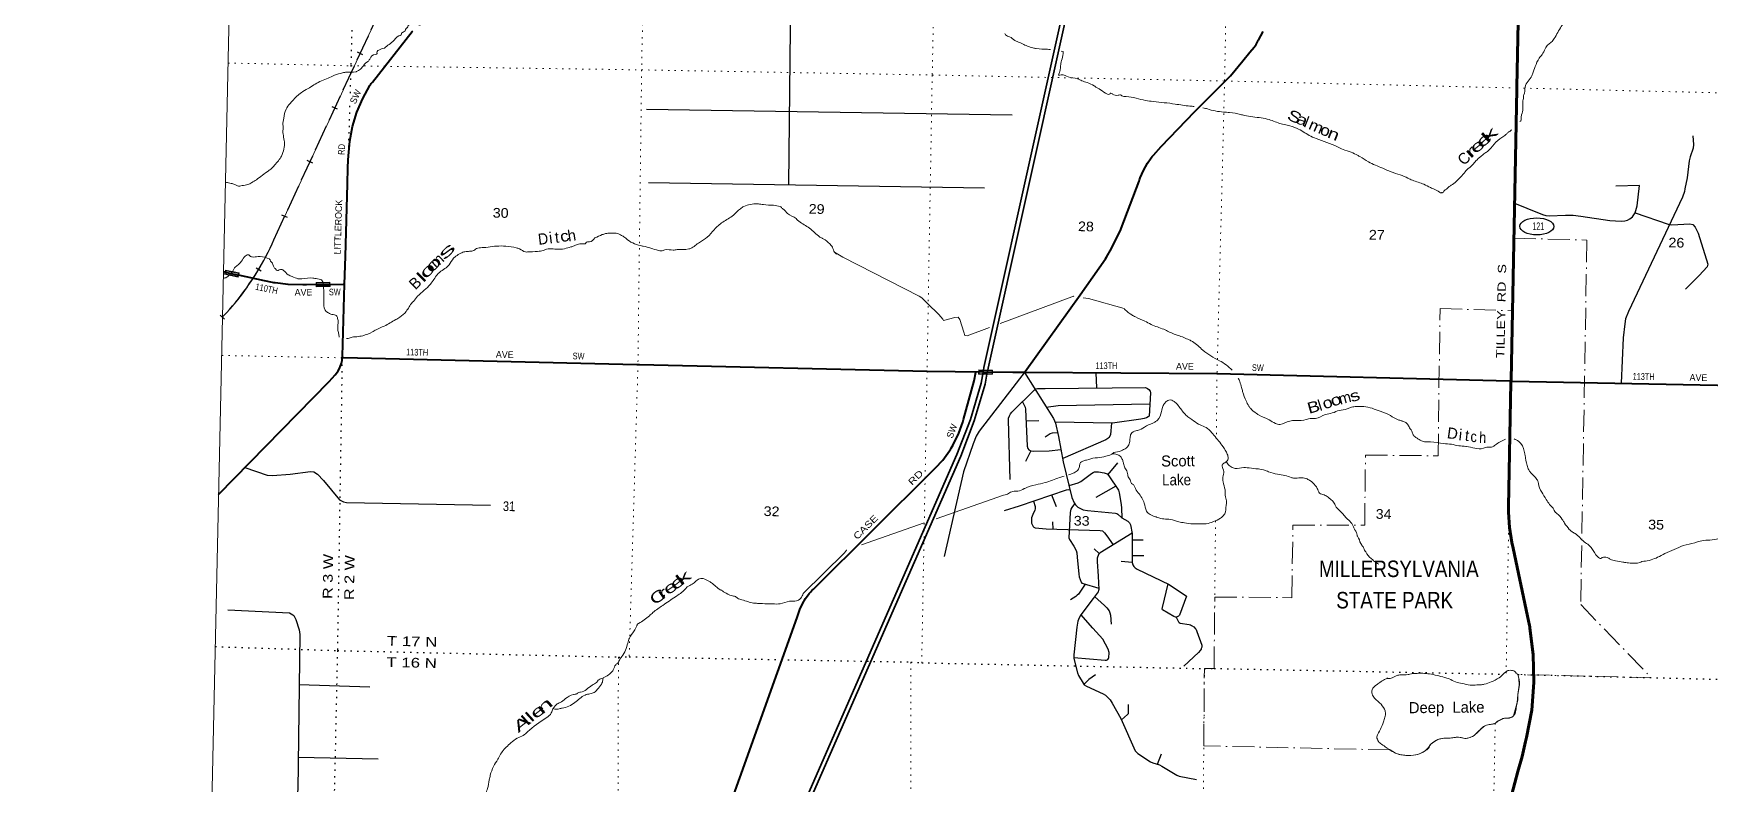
# Model space of a CAD drawing. Header units: feet. Extents: x -518066 to -250644, y -364975 to -177792.
# Drawn here: x -505285 to -474854, y -213445 to -199829 of the extents above; entities that cross this region are included whole.
import ezdxf
from ezdxf.enums import TextEntityAlignment as Align

# ---------------------------------------------------------------- set-up
doc = ezdxf.new("R2010")
doc.units = ezdxf.units.FT
doc.header["$LTSCALE"] = 80
for name, pattern in [('DOT_DASHED', [7.7, 5, -1.2, 0.3, -1.2]), ('DOTTED', [1.5, 0.3, -1.2]), ('LONG_DASHED', [7.5, 6, -1.5])]:
    doc.linetypes.add(name, pattern=pattern)
for name, color, linetype, lineweight in [('17', 7, 'Continuous', 25), ('18', 7, 'Continuous', 35), ('23', 7, 'Continuous', 70), ('26', 7, 'Continuous', 40), ('29', 7, 'Continuous', 25), ('34', 7, 'Continuous', 25), ('39', 7, 'Continuous', 13), ('4', 7, 'Continuous', 25), ('41', 7, 'Continuous', 13), ('44', 7, 'DOT_DASHED', 13), ('55', 7, 'Continuous', 13), ('6', 7, 'DOTTED', 25), ('61', 7, 'Continuous', 13), ('63', 7, 'Continuous', 25), ('7', 7, 'DOTTED', 13)]:
    doc.layers.add(name, color=color, linetype=linetype, lineweight=lineweight)
doc.layers.add('27', color=7, linetype='Continuous')

msp = doc.modelspace()

# ---------------------------------------------------------------- linework, layer by layer
at = {"layer": '17'}
msp.add_ellipse((-477988.87, -203330.73), major_axis=(-309.24, 1), ratio=0.500121, dxfattribs=at)
at = {"layer": '18'}
for points in [[(-487967.13, -205978.77), (-487960.06, -205939.1), (-487954.27, -205906.56), (-485925.1, -196763.8)], [(-488043.52, -205978), (-488036.55, -205938.88), (-488028.15, -205891.78), (-486055.95, -197005.66)], [(-491996.76, -215849.9), (-491911.64, -215506.23), (-491896.49, -215445.26), (-491806.11, -215096.71), (-491795.21, -215058.33), (-491791.37, -215046.71), (-491706.48, -214789.61), (-491397.7, -214039.41), (-488520.21, -207474.25), (-488274.58, -206834.67), (-488078.79, -206175.95), (-488043.52, -205978)], [(-491920.69, -215855.83), (-491839.42, -215527.88), (-491823.49, -215463.8), (-491734.07, -215118.95), (-491723.08, -215080.07), (-491719.41, -215068.95), (-491635.42, -214814.59), (-491339.93, -214096.69), (-491330.2, -214073.05), (-491318.65, -214046.69), (-488450.52, -207502.89), (-488203.21, -206858.94), (-488005.37, -206193.34), (-487967.13, -205978.77)]]:
    msp.add_lwpolyline(points, dxfattribs=at)
at = {"layer": '23'}
for points in [[(-478461.53, -206139.79), (-478458, -206114.79), (-478351.05, -200847.36), (-478350.54, -200822.36), (-478350.02, -200797.36), (-478242.42, -195516.4), (-478242.31, -195511.34)], [(-478851.35, -215166.77), (-478841.14, -215128.76), (-478772.21, -214872.2), (-478333.03, -213230.48), (-478256.39, -212952.9), (-478192.89, -212682.38), (-478186.98, -212657.19), (-478180.82, -212632.38), (-478175.64, -212611.5), (-478082.02, -212113.86), (-478040.93, -211609.16), (-478052.82, -211102.93), (-478114.33, -210625.72), (-478117.55, -210600.74), (-478122.63, -210575.72), (-478156.72, -210408.07), (-478421.63, -209171.56), (-478444.71, -209072.2), (-478487.9, -208798.53), (-478502.25, -208521.84), (-478501.88, -208418.18), (-478461.97, -206164.79), (-478461.53, -206139.79)]]:
    msp.add_lwpolyline(points, dxfattribs=at)
at = {"layer": '26'}
for p, q in [((-501808.41, -204162.1), (-501837.3, -204155.78)), ((-501808.41, -204162.1), (-501561.84, -204217.02)), ((-500152.83, -204389.09), (-499901.55, -204384.12)), ((-488043.52, -205978), (-487967.13, -205978.77))]:
    msp.add_line(p, q, dxfattribs=at)
for points in [[(-499638.02, -204378.9), (-499622.88, -203875.35), (-499584.1, -202559.88), (-499576.62, -202267.95), (-499574.55, -202126), (-499568.4, -202052.69), (-499544.49, -201783.38), (-499492.57, -201518.05), (-499413.19, -201259.6), (-499307.23, -201010.86), (-499175.85, -200774.56), (-499167.92, -200762.15), (-499151.94, -200737.13), (-499132.22, -200712.15), (-498408.43, -199795.4), (-498397.68, -199781.55)], [(-487292.06, -205984.01), (-487279.52, -205966.45), (-486283.23, -204570.9), (-485822.22, -203921.82), (-485801.68, -203888.09), (-485710.22, -203730.07), (-485545.52, -203386.64), (-485538.32, -203369.42), (-485209.32, -202510.64), (-485201.16, -202486.27), (-485188.63, -202450.6), (-485130.39, -202314.16), (-485058.21, -202184.55), (-484990.46, -202088.21), (-484972.9, -202063.25), (-484950.8, -202038.21), (-484813.11, -201882.27), (-484201.52, -201244.41), (-483921.76, -200965.11), (-483651.36, -200700.09), (-483549.65, -200597.08), (-483327.74, -200323.95), (-483202.03, -200168.84), (-483122.54, -200077.46), (-483088.01, -200030.83), (-483058.54, -199980.84), (-483046.81, -199956.93), (-483043.19, -199949.36), (-482956.41, -199790.83)], [(-500152.83, -204389.09), (-500331.3, -204392.62), (-500356.91, -204393.13), (-500381.3, -204394.02), (-500394.67, -204394.51), (-500659.31, -204388.26), (-500896.84, -204357.61), (-500921.98, -204354.36), (-500946.84, -204349.32), (-501092.99, -204319.66), (-501561.84, -204217.02)], [(-499901.55, -204384.12), (-499660.83, -204379.35), (-499638.02, -204378.9)], [(-499679.48, -205715.16), (-499677.45, -205690.16), (-499638.02, -204378.9)], [(-501926.31, -208199.17), (-499919.45, -206146.26), (-499808.92, -206027.9), (-499782.9, -205997.41), (-499753.61, -205955.77), (-499728.83, -205911.29), (-499708.84, -205864.47), (-499693.85, -205815.82), (-499684.03, -205765.87), (-499681.72, -205740.16), (-499679.48, -205715.16)], [(-488043.52, -205978), (-489059.39, -205968.35), (-494279.65, -205843.77), (-494293.47, -205843.44), (-494329.65, -205842.6), (-499654.48, -205719.18), (-499679.48, -205715.16)], [(-493147.68, -215262.52), (-493144.82, -215254.12), (-491419.84, -210431.81), (-491370.65, -210286.4), (-491323.91, -210184.64), (-491266.79, -210088.33), (-491199.92, -209998.51), (-491173.13, -209968.39), (-491150.98, -209943.47), (-491125.9, -209918.57), (-488955.06, -207762.93), (-488930.18, -207738.22), (-488906.81, -207713.1), (-488777.37, -207573.97), (-488652.74, -207408.17), (-488634.94, -207383.21), (-488620.67, -207358.17), (-488585.19, -207295.93), (-488483.89, -207082.62), (-488414.24, -206884.9), (-488405.43, -206859.9), (-488398.57, -206834.9), (-488206.7, -206135.93), (-488174.21, -205979.19)], [(-487292.06, -205984.01), (-487504.34, -205982.69), (-487967.13, -205978.77)], [(-478461.53, -206139.79), (-478486.53, -206138.5), (-483796.06, -206005.7), (-487292.06, -205984.01)], [(-478461.53, -206139.79), (-478436.53, -206139.05), (-473158.51, -206246.04)]]:
    msp.add_lwpolyline(points, dxfattribs=at)
at = {"layer": '29'}
for p, q in [((-491500.12, -195226), (-491576.81, -202572.15)), ((-494155.94, -201200.71), (-487516.11, -201305.64)), ((-494117.73, -202531.82), (-488017.03, -202628.66)), ((-485979.78, -206263.67), (-485988.51, -205992.1)), ((-487033.68, -206861.87), (-487262.89, -206865.62)), ((-487177.28, -207406.46), (-487272.87, -207601.76)), ((-485774.4, -207836.14), (-485597.31, -207625.34)), ((-485635.55, -208047.64), (-485996.34, -208251.46)), ((-486799.27, -208205.4), (-486717.83, -208417.58)), ((-486773.9, -208826.06), (-486776.2, -208694.74)), ((-485337.47, -209023.65), (-485138.83, -209020.22)), ((-486025.41, -209186.4), (-485934.35, -209270.61)), ((-485337.38, -209306.28), (-485127.92, -209306.71)), ((-485337.34, -209436.13), (-485535.41, -209417.77)), ((-500463.57, -211650.97), (-499181.74, -211691.89)), ((-500481, -212965.5), (-499025.39, -212999.37)), ((-484876.93, -213097.54), (-484802.03, -212910.12))]:
    msp.add_line(p, q, dxfattribs=at)
for points in [[(-475154.57, -201689.24), (-475142.67, -201844.31), (-475147.6, -201913.77), (-475206.51, -202069.99), (-475222.87, -202140.47), (-475257.96, -202452.21), (-475300.16, -202649.1), (-475308.65, -202698.05), (-475341.95, -202798.92), (-476327.03, -204878.37), (-476376.91, -205008.05), (-476392.11, -205097.29), (-476422.01, -205357.06), (-476457.5, -206179.69)], [(-478392.95, -202910.89), (-478173.32, -202997.82), (-477883.49, -203117.47), (-477825.52, -203133.85), (-477762.2, -203138.76), (-477470.56, -203129.79), (-477330.22, -203130.24), (-477192.21, -203144.05), (-476662.76, -203226.05), (-476457.77, -203236.71), (-476393.93, -203232.45), (-476343.82, -203219.19), (-476300.3, -203194.13), (-476253.48, -203160.06), (-476202.45, -203084.12), (-476167.59, -202960.7), (-476127.1, -202586.97), (-476552.51, -202603.47)], [(-476203.39, -203085.52), (-475602.33, -203292.06), (-475535.7, -203301.43), (-475210.49, -203282.68), (-475155.45, -203296.32), (-475112.89, -203343.16), (-475059.93, -203452.34), (-474882.18, -204017.28), (-474895.84, -204062.77), (-475043.17, -204222.02), (-475287.35, -204470.98)], [(-487279.52, -205966.45), (-488114.44, -207045.97), (-488168.98, -207142.47), (-488223.87, -207275.91), (-488399.77, -207786.83), (-488751.13, -209323.56)], [(-487292.06, -205984.01), (-486766.03, -206817.79), (-486730.51, -206906.15), (-486673.14, -207144.42), (-486587.27, -207605.13), (-486429.5, -208255.77), (-486392.17, -208351.72), (-486366.64, -208387.91), (-486323.07, -208426.44), (-486264.5, -208460.3), (-486224.07, -208475.2), (-486150.04, -208488.42), (-485639.86, -208535.93), (-485613.36, -208543.33), (-485596.34, -208556.1), (-485523.48, -208620.68), (-485415.46, -208683.84), (-485383.28, -208715.99), (-485364.39, -208749.84), (-485337.51, -208909.34), (-485337.34, -209436.24), (-485326.09, -209475.82), (-485304.81, -209503.49), (-485281.4, -209529.04), (-485243.81, -209556.54), (-484666.59, -209831.93), (-484350.56, -210043.37), (-484479.13, -210389.18), (-484493.11, -210408.8), (-484505.72, -210415.78), (-484532.33, -210423.24), (-484551.48, -210425.37), (-484579.42, -210412.87), (-484783.25, -210294.1), (-484794.06, -210282.73), (-484788.31, -210251.92), (-484680.96, -209822.32)], [(-487552.88, -207928.04), (-487580.78, -206851.59), (-487579.54, -206810.35), (-487564.64, -206772.03), (-487547.62, -206735.83), (-487519.33, -206704.72), (-487113.19, -206297.13), (-487085.86, -206282.36), (-487053.94, -206275.98), (-486914.13, -206271.55), (-485097.36, -206256.22), (-485055.84, -206271.72), (-485032.44, -206290.88), (-485009.03, -206324.94), (-485005.29, -206352.45), (-485030.92, -206778.6), (-485045.2, -206791.19), (-485074.99, -206808.22), (-485117.55, -206820.99), (-485178.51, -206833.38), (-485691.35, -206904.01), (-486740, -206882.54)], [(-487330.69, -206518.63), (-487279.5, -206614.48), (-487271.55, -206652.18), (-487244.47, -207319.92), (-487232.69, -207363.88), (-487211.41, -207385.16), (-487177.36, -207406.45), (-487124.22, -207410.77), (-486843.41, -207405.05), (-486629.4, -207379.12)], [(-486895.52, -206612.55), (-486680.56, -206583.31), (-485017.35, -206552.99)], [(-485713.94, -206903.55), (-485730.01, -207107.49), (-485741.03, -207142.47), (-485760.19, -207165.88), (-485777.21, -207182.92), (-485812.42, -207205.81), (-486597.95, -207547.84)], [(-486915.83, -207149), (-486824.26, -207088.94), (-486785.83, -207076.47), (-486694.09, -207070.76)], [(-501447.61, -207709.49), (-501045.93, -207845.61), (-500944.72, -207853.85), (-500626.58, -207830.98), (-500258.61, -207783.14), (-500195.73, -207785.73), (-500127.64, -207832.56), (-500019.65, -207944.77), (-499728.87, -208297.88), (-499659.51, -208330.72), (-499603.57, -208342.77), (-496988.25, -208389.44)], [(-486482.23, -208038.29), (-486315.57, -207985.54), (-486266.52, -207962.92), (-486072.99, -207815.22), (-486043.2, -207798.19), (-486020.04, -207790.15), (-485985.74, -207787.55), (-485947.44, -207789.68), (-485845.3, -207804.58), (-485792.28, -207825.31), (-485760.18, -207857.8), (-485586.45, -208122.43), (-485570.8, -208170.76), (-485534.63, -208381.53), (-485529.58, -208446.25), (-485524.8, -208619.91)], [(-487655.72, -208488.69), (-487385.17, -208404.61), (-486530.54, -208113.26), (-486496.44, -208109.02), (-486463.27, -208116.52)], [(-487128.15, -208316.99), (-487100.76, -208415.59), (-487097.69, -208459.14), (-487102.89, -208483.72), (-487138.11, -208562.41), (-487164.6, -208622.1), (-487166.73, -208656.16), (-487161.75, -208722.15), (-487136.94, -208779.64), (-487122.04, -208792.42), (-487099.39, -208801.68), (-486901.36, -208822.16), (-485915.64, -208852.29), (-485877.22, -208860.55), (-485836.79, -208896.74), (-485799.63, -208947.76), (-485681.03, -209112.38)], [(-486381.49, -208366.86), (-486430.47, -208432.62), (-486447.5, -208462.43), (-486461.68, -208527.51), (-486488.07, -208987.69), (-486477.29, -209018.09), (-486395.13, -209134.03), (-486353.87, -209218.22), (-486341.1, -209256.54), (-486333.51, -209335.75), (-486307.05, -209646.13), (-486297.45, -209693.16), (-486262.36, -209793.03), (-486249.6, -209810.06), (-486228.06, -209816.93), (-485943.43, -209898.4)], [(-485337.51, -208897.82), (-485918.82, -209260.91), (-485945.31, -209290.6), (-485970.84, -209352.34), (-485974.39, -209413.93), (-485956.38, -209682.78), (-485941.8, -209925.52), (-485945.31, -209944.19), (-485955.95, -209963.35), (-486043.64, -210085.51), (-486270.87, -210382.93), (-486300.66, -210440.23), (-486321.94, -210497.72), (-486342.13, -210609.71), (-486396.42, -211108.73), (-486394.92, -211173.49), (-486328.32, -211438.71), (-486309.73, -211485.92), (-486228.31, -211623.93), (-486207.03, -211651.61), (-486163.76, -211681.53), (-485862.15, -211820.52), (-485824.01, -211841.09), (-485772.94, -211890.05), (-485738.9, -211924.12), (-485697.43, -211984.49), (-485541.38, -212266.46), (-485279.96, -212855.32), (-485236.7, -212899.19), (-485005.7, -213051.79), (-484962.2, -213071.64), (-484843.04, -213107.83), (-484796.92, -213128.6), (-484525.98, -213295.18), (-484482.31, -213313.96), (-484168.88, -213373.09)], [(-486192.5, -209827.11), (-486312.58, -210009.36), (-486334.71, -210029.34), (-486357.61, -210050.42), (-486459.21, -210110.24)], [(-486020.72, -210053.59), (-485838.91, -210212.43), (-485794.84, -210255.37), (-485753.79, -210312.49), (-485741.02, -210344.43), (-485729.69, -210389.06), (-485715.3, -210551.66)], [(-501758.63, -210293.79), (-500639.05, -210344.96), (-500578.72, -210382.97), (-500561.7, -210395.74), (-500521.48, -210465.8), (-500459.56, -210655.47), (-500451.51, -210741.84), (-500488.91, -213561.78), (-500497.85, -213616.76), (-500521.54, -213675.24), (-500704.51, -213956.61)], [(-486395.29, -211157.54), (-485826.31, -211208.28), (-485804.86, -211206.66), (-485781.45, -211196.01), (-485768.69, -211176.85), (-485759.11, -211161.71), (-485753.79, -211068.28), (-485769.66, -211007.21), (-485869.81, -210824.66), (-486053.85, -210628.2), (-486267.27, -210376.01)], [(-484536.82, -210424.89), (-484496.14, -210510.53), (-484482.31, -210525.42), (-484467.9, -210535.58), (-484303.99, -210557.29), (-484280.15, -210562.68), (-484257.81, -210574.4), (-484219.55, -210601.04), (-484184.97, -210637.77), (-484177.49, -210650.5), (-484160.54, -210686.72), (-484071.95, -210937.13), (-484069.5, -210954.4), (-484072.68, -210970.39), (-484081.2, -210993.78), (-484085.45, -211004.45), (-484103.54, -211031.04), (-484130.99, -211066.02), (-484401.22, -211314.39)], [(-486002.68, -211472.78), (-486120.85, -211556.28), (-486214.93, -211646.15)], [(-485530, -212292.09), (-485419.71, -212194.5), (-485404.82, -212177.47), (-485400.54, -212155.43), (-485401.26, -212009.16)]]:
    msp.add_lwpolyline(points, dxfattribs=at)
at = {"layer": '34', "lineweight": 13}
msp.add_lwpolyline([(-500920.27, -203572.56), (-494395.81, -189491.49), (-491618.03, -182038.74), (-490227.46, -178037.06)], dxfattribs=at)
msp.add_arc((-505323.88, -201660), 4801.01, 316.21631, 336.52396, dxfattribs=at)
at = {"layer": '39'}
for p, q in [((-498911.5, -200094.51), (-498854.82, -200042.55)), ((-486627.29, -200150.02), (-486587.14, -200156.36)), ((-487670.18, -208211.39), (-488898.57, -208640.04)), ((-489111.22, -208714.24), (-490248.83, -209111.23)), ((-480703.64, -211538.07), (-480706.15, -211539.15))]:
    msp.add_line(p, q, dxfattribs=at)
for points in [[(-490741.92, -203801.43), (-490589.07, -203889.03), (-489201.52, -204599.41), (-489155.87, -204626.49), (-489053.67, -204731.1), (-488844.97, -204928.36), (-488772.55, -205016.27), (-488760.99, -205038.61), (-488556.68, -204984.69), (-488498.22, -204977.89), (-488462.99, -205020.82), (-488393.73, -205249.28), (-488373.07, -205313.99), (-488332.92, -205316.85), (-487925.19, -205165.8)], [(-487732.55, -205094.42), (-486481.64, -204630.98), (-486402.54, -204600.51), (-486395.58, -204601.75)], [(-486229.25, -204627.81), (-486129.97, -204640.44), (-485484.5, -204818.86)], [(-490516.45, -209206.52), (-490523.73, -209209.45), (-490558.94, -209254.91), (-491309.56, -209998.28)]]:
    msp.add_lwpolyline(points, dxfattribs=at)
for points in [[(-477839.71, -200106.05), (-477787.79, -200032.83), (-477726.44, -199987.93), (-477672.64, -199920.77), (-477545.01, -199700.51), (-477482.49, -199603.41), (-477426.65, -199445.91), (-477399.35, -199394.26), (-477384.88, -199376.49), (-477364.79, -199288.53), (-477366.01, -199177.4)], [(-498854.82, -200042.55), (-498761.57, -199975.78), (-498650.65, -199871.66), (-498611.97, -199850.38), (-498601.33, -199824.49), (-498540.04, -199781.59), (-498529.36, -199753.69), (-498508.63, -199726.01), (-498498.54, -199724.22), (-498483.61, -199686.37), (-498438.95, -199667.22), (-498430.82, -199663.38), (-498266.83, -199682.19)], [(-487650.41, -199829.35), (-487634.87, -199853.79), (-487561.28, -199889.5), (-487468.25, -199955.75), (-487422.44, -199974.81), (-487237.33, -200059.08), (-487137.46, -200089.33), (-487077.44, -200102.66), (-486876.63, -200114.94), (-486819.44, -200122.14)], [(-499433.71, -200526.69), (-499429.4, -200524.13), (-499411.04, -200512.46), (-499386.66, -200500.92), (-499316.92, -200440.13), (-499224.22, -200341.65), (-499205.87, -200329.98), (-499174.68, -200284.44), (-499078.46, -200208.13), (-499045.98, -200194.76), (-499047.86, -200188.69), (-498911.5, -200094.51)], [(-486588, -200155.95), (-486588.83, -200193.37), (-486617.86, -200321.31), (-486631.05, -200371.26), (-486639.12, -200461.48), (-486658.88, -200535.38), (-486670.05, -200585.36), (-486623.73, -200582.34), (-486497.79, -200615.14), (-486327.68, -200650.88), (-486252.07, -200686.64), (-486154.31, -200720.86), (-486026.94, -200779.8), (-485985.32, -200806.8), (-485961.48, -200819.36), (-485850.51, -200892.02), (-485738.59, -200922.52), (-485734.38, -200914.57), (-485708.3, -200917.13), (-485686.56, -200933.67), (-485592.41, -200949.72), (-485538.1, -200948.87), (-485524.25, -200959.2), (-485446.19, -200974.93), (-485093.86, -201044.68), (-484953.53, -201063.72), (-484556.43, -201110.32), (-484287.84, -201148.16), (-484210.69, -201153.6)], [(-478294.78, -201425.18), (-478279.49, -201416.46), (-478272.43, -201370.41), (-478264.9, -201304.29), (-478240.64, -201196.23), (-478244.95, -201071.16), (-478232.02, -200984.91), (-478232.02, -200963.34), (-478224.59, -200943.56), (-478201.32, -200803.44), (-478146.52, -200692.11), (-478077.97, -200595.15), (-478069.3, -200567.2), (-478017.88, -200427.68), (-477946.15, -200278.55), (-477894.36, -200211.36), (-477839.71, -200106.05)], [(-501238.42, -202484.3), (-501018.01, -202320.54), (-500966.87, -202281.45), (-500907.14, -202218.44), (-500782.82, -202054.33), (-500737.73, -201926.72), (-500730.83, -201798.31), (-500753.83, -201568.83), (-500751.41, -201550.8), (-500756.05, -201488.43), (-500743.2, -201364.16), (-500699.41, -201204.38), (-500686.76, -201178.54), (-500601.93, -201071.85), (-500474.35, -200941.97), (-500427.26, -200904.79), (-500300.9, -200829.12), (-500086.93, -200703.08), (-499963.11, -200651.46), (-499855.42, -200601.5), (-499707.53, -200552.4), (-499640.38, -200535.77), (-499619.1, -200533.1), (-499594.48, -200532.68), (-499433.71, -200526.69)], [(-484052.3, -201179.44), (-484005.21, -201188.31), (-483971.27, -201199.08), (-483678.96, -201255.5), (-483568.55, -201263.88), (-483368.24, -201298.26), (-483296.3, -201317.87), (-482993.62, -201360.46), (-482849.54, -201391.64), (-482634.11, -201468.53), (-482520.09, -201495.06), (-482342.39, -201551.06), (-482122.06, -201678.28), (-481996.66, -201735.18), (-481607.95, -201886.06), (-481508.5, -201934.38), (-481362.82, -201983.67), (-481235.5, -202044.64), (-481201.75, -202063.43), (-481047.06, -202159.12), (-480788.27, -202275.1), (-480636.92, -202340.58), (-480471.29, -202396.34), (-480329.85, -202455.59), (-480248.26, -202493.48), (-480038.77, -202566.23), (-479919.49, -202627.03), (-479851.74, -202654.57), (-479756.49, -202710.83), (-479724.61, -202723.57), (-479712.41, -202717.81), (-479702.41, -202720.02), (-479667.3, -202678.59), (-479640.8, -202663.08), (-479595.55, -202617.84), (-479542.52, -202584.82), (-479450.4, -202512.46), (-479324.81, -202382.54), (-479258.73, -202305.61), (-479156.06, -202211.37), (-479096.14, -202140.33), (-479005.9, -202061.9), (-478948.44, -202010.89), (-478887.24, -201972.02), (-478765.62, -201840.02), (-478624.04, -201714.47), (-478550.51, -201663.81), (-478513.51, -201628.43), (-478495.15, -201616.78), (-478445.6, -201575.91)], [(-501238.42, -202484.3), (-501280.82, -202508.77), (-501321.75, -202536.64), (-501396.95, -202571.71), (-501495.2, -202590.97), (-501584.43, -202596.41), (-501632.76, -202569.41), (-501697.04, -202549.43), (-501742.89, -202543.01), (-501781.89, -202534.23), (-501802.14, -202549.74)], [(-495091.43, -203540.6), (-494959.39, -203481.12), (-494898.65, -203462.32), (-494811.99, -203454.11), (-494675.46, -203463.03), (-494625.71, -203486.17), (-494566.14, -203519.58), (-494500.99, -203573.18), (-494228.08, -203687.43), (-494216.06, -203689.69), (-493936.31, -203767.93), (-493853.95, -203771.68), (-493821.48, -203758.31), (-493668.73, -203761.54), (-493598.12, -203750.98), (-493388.78, -203741.36), (-493354.34, -203730.03), (-493193.03, -203620.95), (-493052.15, -203525.51), (-492928.48, -203391.53), (-492770.57, -203254.27), (-492574.65, -203125.84), (-492451.4, -203009.94), (-492386.09, -202967.12), (-492270.71, -202933.41), (-492141.72, -202920.08), (-492123.68, -202922.46), (-492033.51, -202936.42), (-491846.77, -202948.41), (-491728.65, -202971), (-491710.74, -202979.42), (-491697.16, -203001.81), (-491677.34, -203014.28), (-491592.77, -203098.43), (-491439.99, -203190.05), (-491412.45, -203216.74), (-491218.33, -203347.4), (-491032.83, -203504), (-490977.36, -203541.34), (-490959.46, -203549.75), (-490913.77, -203574.83), (-490803.48, -203677.59), (-490780.04, -203708.22), (-490741.92, -203801.43), (-490706.42, -203832.32)], [(-499603.88, -205365.69), (-499570.14, -205364.23), (-499497.24, -205341.67), (-499416.63, -205333.32), (-499307.64, -205315.54), (-499133.18, -205246.91), (-499065.95, -205208.16), (-498917.66, -205140.99), (-498707.9, -205022.89), (-498634.56, -204980.24), (-498519.58, -204874.2), (-498409.41, -204713.83), (-498388.82, -204692.17), (-498310.33, -204599.42), (-498080.23, -204381.31), (-497951.56, -204203.25), (-497910.42, -204161.94), (-497814.47, -204097.68), (-497738.48, -204026.96), (-497657.4, -203908.16), (-497616.39, -203872.87), (-497526.69, -203818.53), (-497451.66, -203789.98), (-497367.07, -203783.73), (-497288.27, -203767.32), (-497261.65, -203745.79), (-497166.51, -203717.67), (-497069.91, -203713.69), (-496912.55, -203690.89), (-496882.36, -203689.53), (-496707.42, -203689.21), (-496519.12, -203721.32), (-496461.19, -203738.6), (-496351.87, -203795.16), (-496315.7, -203795.93), (-496132.48, -203785.73), (-496031.5, -203765.77), (-495968.66, -203743), (-495918.23, -203736.04), (-495785.72, -203744.86), (-495644.76, -203735.79), (-495527.42, -203704.12), (-495499.11, -203696.69), (-495314.99, -203646.35), (-495262.55, -203639.43), (-495256.26, -203627.5), (-495191.57, -203612.8), (-495091.43, -203540.6)], [(-501623.22, -204070.35), (-501507.27, -203963.41), (-501442.89, -203872.36), (-501404.17, -203849.07), (-501381.97, -203845.53), (-501370.14, -203855.83), (-501314.49, -203885.12), (-501207.75, -203877.33), (-501167.5, -203876.17), (-501002.9, -203922.76)], [(-501673.74, -204150.6), (-501750.03, -204232.46), (-501781.08, -204255.01), (-501839.96, -204277.82)], [(-501621.6, -204068.53), (-501649.06, -204104.95), (-501663.39, -204132.2), (-501673.74, -204150.6)], [(-501002.9, -203922.76), (-500999.67, -203923.91), (-500982.44, -203962.44), (-500964.7, -203978.89), (-500918.63, -204076.28), (-500877.33, -204117.32), (-500865.5, -204127.61), (-500843.43, -204130.09), (-500802.82, -204112.87), (-500772.73, -204115.51), (-500744.9, -204130.16), (-500662.2, -204208.24), (-500588.55, -204241.93), (-500484.86, -204280.28), (-500412.55, -204283.82), (-500211.16, -204270), (-500177.13, -204276.74), (-500155.07, -204279.22), (-500100.93, -204286.39), (-500033.68, -204336.02), (-500031.69, -204348.52)], [(-500031.69, -204348.52), (-500018.87, -204441.27), (-500015.43, -204687.93), (-499992.91, -204849.1), (-499961.52, -204883.91), (-499929.72, -204900.66), (-499888.01, -204923.63), (-499799.99, -204943.56), (-499778.23, -204960.1), (-499768.73, -204984.4), (-499754.32, -205059.03), (-499761.09, -205181.42), (-499748.72, -205258.01), (-499745.02, -205272.15), (-499735.03, -205339.37)], [(-485484.55, -204820.87), (-485462.98, -204845.43), (-485344.39, -204936.34), (-485278.88, -204973.88), (-485105.69, -205051.87), (-484994.41, -205110.48), (-484763.18, -205199.76), (-484574.1, -205286.13), (-484502.24, -205309.75), (-484299, -205392.4), (-484241.35, -205421.75), (-484051.85, -205578.44), (-483752.54, -205769.6), (-483627.55, -205844.56), (-483522.68, -205942.41)], [(-483410.41, -206085.77), (-483383.06, -206149.05), (-483349.28, -206256.23), (-483330.86, -206330.95), (-483268.34, -206501.01), (-483220.13, -206592.43), (-483190.89, -206633.22), (-483078.41, -206728.01), (-483032.86, -206759.1), (-482849.77, -206843.34), (-482734.61, -206908.06), (-482698.71, -206920.87), (-482650.56, -206925.91), (-482476.27, -206865.34), (-482373.54, -206857.47), (-482357.47, -206857.82), (-482176, -206835.56), (-482135.53, -206824.37), (-482008.69, -206817.02), (-481826.17, -206748.58), (-481702.86, -206719.06), (-481575.1, -206671.56), (-481431.73, -206644.48), (-481370.8, -206617.65), (-481290.05, -206603.3), (-481131.14, -206600.65), (-480833.49, -206687.33), (-480648.26, -206765.59), (-480509.25, -206842.86), (-480447.31, -206860.25), (-480431.36, -206866.61), (-480365.63, -206894.12), (-480336.12, -206922.87), (-480299.33, -206985.92), (-480250.9, -207067.3), (-480224.17, -207130.14), (-480200.6, -207154.74), (-480147.01, -207186.02), (-480063.6, -207231.97), (-480031.63, -207240.69), (-479917.06, -207243.13), (-479680.5, -207274.27), (-479540.04, -207287.3), (-479405.93, -207314.26), (-479279.49, -207324.98), (-479263.46, -207327.33), (-479117.33, -207356.55), (-478958.56, -207359.93), (-478875.62, -207337.58), (-478825.42, -207340.66), (-478768.64, -207319.78), (-478742.02, -207298.24), (-478558.9, -207196.61)], [(-485716.89, -207474.86), (-485668.17, -207438.34), (-485538.78, -207406.93), (-485510.28, -207391.47), (-485447.21, -207358.65), (-485399.63, -207299.41), (-485379.55, -207211.45), (-485369.7, -207131.32), (-485356.87, -207097.44), (-485269.18, -207043.05), (-485206.47, -207026.31), (-485078.18, -206954.71), (-484925.78, -206883.62), (-484878.78, -206850.47), (-484804.82, -206691.34), (-484793.6, -206639.36), (-484763.78, -206565.67), (-484749.27, -206545.89), (-484706.06, -206502.62), (-484671.49, -206485.27), (-484617.23, -206486.42), (-484575.48, -206507.4), (-484516.44, -206564.89), (-484393.32, -206722.18), (-484324.37, -206785.92), (-484253.16, -206837.64), (-484132.41, -206922.56), (-484076.68, -206947.85), (-483969.28, -207000.35), (-483867.08, -207104.96), (-483851.4, -207123.37), (-483687.2, -207331.75), (-483634.75, -207413.21), (-483602.16, -207484.21), (-483593.7, -207554.69), (-483639.28, -207613.98), (-483696.4, -207650.93), (-483701.19, -207684.98), (-483688.12, -207729.45), (-483673.17, -207779.98), (-483689.59, -207884.08), (-483687.43, -207966.49), (-483650.49, -208111.9), (-483643.39, -208242.61), (-483623.49, -208341.46), (-483625.82, -208355.48), (-483643.51, -208515.79), (-483654.28, -208547.7), (-483679.13, -208579.31), (-483730.5, -208628.44), (-483862.62, -208691.91), (-483992.2, -208731.35), (-484110.82, -208730.84), (-484231.5, -208732.29), (-484387.85, -208710.9), (-484490.08, -208696.67), (-484567.88, -208668.91), (-484706.1, -208645.89), (-484814.44, -208635.55), (-484896.26, -208607.71), (-484910.23, -208603.39), (-485009.86, -208563.11), (-485074.78, -208499.46), (-485117.79, -208355.93), (-485161.89, -208260.59), (-485288.18, -208065.07), (-485315.28, -208018.3), (-485348.99, -207997.5), (-485364.08, -207952.99), (-485410.59, -207875.67), (-485417.87, -207841.37), (-485445.93, -207748.37), (-485467.27, -207713.77), (-485493.69, -207636.88), (-485508.55, -207582.33), (-485539.35, -207521.41), (-485570.82, -207490.62), (-485576.77, -207486.48), (-485654.65, -207462.73), (-485697.17, -207458.41)], [(-478400.12, -207189.25), (-478363.92, -207205.85), (-478278.96, -207271.94), (-478206.85, -207462.29), (-478203.28, -207482.45), (-478167.38, -207674.05), (-478136.91, -207749.02), (-478103.83, -207797.92), (-477988.06, -207924.93), (-477972.52, -207949.36), (-477961.65, -208001.82), (-477900.73, -208153.77), (-477817.31, -208288.12), (-477757.04, -208379.79), (-477694.27, -208449.41), (-477647.71, -208524.73), (-477626.01, -208543.27), (-477527.88, -208649.81), (-477494.85, -208700.73), (-477485.16, -208717), (-477399.27, -208831.32), (-477355.92, -208870.41), (-477292.43, -208907.92), (-477126.96, -209060.08), (-477045.82, -209118.04), (-476988.9, -209179.52)], [(-485716.89, -207474.86), (-485812.45, -207505.58), (-485967.88, -207532.41), (-486010.13, -207533.52), (-486163.82, -207572.44), (-486234.66, -207593.04), (-486273.44, -207618.33), (-486290.69, -207670.19), (-486297.58, -207708.21), (-486337.17, -207769.63), (-486408.51, -207812.31), (-486492.39, -207838.98)], [(-483627.71, -207600.31), (-483576.22, -207671.57), (-483540.63, -207698.44), (-483468.83, -207724.06), (-483311.66, -207709.32), (-483249.4, -207712.65), (-483092.95, -207730.04), (-482904.76, -207766.18), (-482858.94, -207785.22), (-482697.06, -207828.83), (-482562.9, -207853.78), (-482451.12, -207890.3), (-482395.11, -207903.54), (-482280.29, -207893.93), (-482186.1, -207907.99), (-482180.12, -207910.13), (-482110.45, -207941.73), (-482012.1, -208038.23), (-481975, -208087.23), (-481932.73, -208174.5), (-481892.94, -208193.42), (-481815.19, -208223.2), (-481738.07, -208281.08), (-481679.05, -208338.58), (-481640.53, -208413.72), (-481593.48, -208466.94), (-481522.62, -208534.73), (-481461.94, -208608.33), (-481385.24, -208684.28), (-481322.92, -208773.99), (-481301.99, -208826.66), (-481294.18, -208836.87), (-481263.24, -208891.77), (-481248.39, -208946.31), (-481225.27, -208991), (-481167.87, -209120.77), (-481134.61, -209161.66), (-481127.25, -209191.94), (-481103.99, -209230.59), (-481074.85, -209275.4), (-480968.77, -209386.13), (-480901.6, -209439.78), (-480857.6, -209464.7)], [(-486574.44, -207864.06), (-486653.54, -207889.46), (-486919.04, -207982.26), (-487088.85, -208022.85), (-487283.32, -208087.01), (-487295.52, -208092.79), (-487413.13, -208136.49), (-487459.4, -208137.51), (-487544.3, -208157.81), (-487617.65, -208200.45), (-487670.13, -208209.38)], [(-476988.9, -209179.52), (-476879.71, -209330.48), (-476826.09, -209359.75), (-476801.56, -209342.19), (-476755.15, -209335.14), (-476713.08, -209342.06), (-476655.48, -209373.42), (-476559.7, -209405.58), (-476425.45, -209426.52), (-476397.4, -209431.14), (-476297.14, -209443.32), (-476119.97, -209433.03), (-476081.41, -209417.77), (-475950.29, -209398.47), (-475913.8, -209385.18), (-475796.14, -209339.48), (-475663.82, -209267.98), (-475493.37, -209199.3), (-475332.83, -209124.38), (-475118.57, -209074.71), (-475059.79, -209053.86), (-474922.54, -209030.67), (-474769.43, -209017.86), (-474593.41, -208969.39), (-474504.11, -208933.13), (-474491.87, -208925.35), (-474451.4, -208914.16), (-474388.2, -208875.34), (-474329.5, -208858.51), (-474228.57, -208823.97)], [(-491309.52, -209996.27), (-491328.6, -210040.05), (-491392.61, -210115.03), (-491429.15, -210130.33), (-491560.01, -210137.59), (-491729.96, -210184.21), (-491790.34, -210186.95), (-492137.93, -210175.57), (-492210.2, -210170.02), (-492422.01, -210111.3), (-492501.77, -210081.49), (-492557.23, -210044.16), (-492573.26, -210041.81), (-492710.9, -209992.7), (-492800.11, -209936.58), (-492816.01, -209928.21), (-492976.05, -209802.29), (-493023.65, -209773.16), (-493125.15, -209726.82), (-493171.33, -209723.83), (-493213.86, -209736.99), (-493289.75, -209803.68), (-493369.17, -209848.2), (-493414.01, -209875.37), (-493459.36, -209924.63), (-493629.19, -210055.61), (-493859.9, -210211.42), (-494037.77, -210342.24), (-494103.44, -210401.1), (-494197.59, -210475.44), (-494299.57, -210539.56), (-494324.14, -210559.13), (-494326.37, -210569.13), (-494332.72, -210583.05), (-494381.06, -210676.44), (-494466.4, -210805.19), (-494496.57, -210894.94), (-494602.64, -211141.77), (-494648.3, -211205.08), (-494663.27, -211244.94), (-494694.05, -211272.4), (-494714.6, -211292.05), (-494758.78, -211379.5), (-494808.5, -211444.73), (-494843.35, -211474.13), (-494941.12, -211530.31), (-494945.23, -211534.23)], [(-480706.15, -211539.15), (-480772.66, -211567.68), (-480858.43, -211626.11), (-480889.02, -211645.55), (-480979.81, -211748.07), (-480984.6, -211782.11), (-480979.43, -211820.38), (-480960.29, -211862.98), (-480844.33, -211981.94), (-480756.39, -212094.28), (-480737.74, -212158.95), (-480747.68, -212243.11), (-480773.75, -212328.93), (-480828.99, -212460.32), (-480892.41, -212597.57), (-480892.95, -212621.66), (-480875.72, -212660.19), (-480873.85, -212666.26), (-480828.76, -212717.43), (-480741.69, -212779.54), (-480585.09, -212879.28), (-480521.42, -212908.76), (-480459.44, -212924.13), (-480365.2, -212936.18), (-480186.02, -212925.92), (-480096.91, -212897.69), (-480011.37, -212849.29), (-479935.07, -212764.55), (-479932.74, -212750.54), (-479910.05, -212724.9), (-479887.62, -212711.32), (-479820.21, -212664.55), (-479678.58, -212625.39), (-479584.04, -212623.38), (-479412.76, -212606.93), (-479286.56, -212627.69), (-479226, -212616.93), (-479099.84, -212551.32), (-479031.94, -212482.46), (-478958.01, -212413.73), (-478901.15, -212388.83), (-478806.19, -212368.75), (-478751.61, -212355.85), (-478714.71, -212324.5), (-478617.02, -212272.34), (-478604.83, -212266.58), (-478546.41, -212261.8), (-478429.16, -212234.16), (-478408.66, -212216.51), (-478353.75, -212010.79), (-478340.47, -211956.84), (-478331.63, -211832.5), (-478310.37, -211692.34), (-478320.45, -211515.37), (-478336.75, -211466.56)], [(-478336.75, -211466.56), (-478343.3, -211458.65), (-478362.98, -211440.15), (-478390.54, -211413.45), (-478430.37, -211396.53), (-478514.82, -211396.74), (-478563.78, -211427.84), (-478586.38, -211449.45), (-478674.57, -211525.92), (-478821.04, -211601.14), (-478942.62, -211642.74), (-479011.27, -211655.35), (-479079.64, -211655.9), (-479202.42, -211661.33), (-479340.45, -211630.26), (-479466.48, -211601.47), (-479581.87, -211546.79), (-479663.67, -211518.94), (-479937.74, -211456.87), (-480060.1, -211444.23), (-480162.69, -211446.06), (-480297.75, -211461.27), (-480326.02, -211466.69), (-480479.04, -211475.5), (-480541.74, -211492.24), (-480692.19, -211539.11), (-480712.86, -211532.45)], [(-494941.21, -211534.32), (-494989.72, -211545.35), (-495018.21, -211560.81), (-495065.61, -211612.04), (-495141.1, -211660.65), (-495353.03, -211786.73), (-495367.15, -211788.43), (-495420.04, -211815.44), (-495482.74, -211832.19), (-495627.15, -211905.47), (-495723.23, -211975.74), (-495761.82, -211993), (-495811, -212034.14), (-495823.5, -212053.96), (-495844.14, -212077.63), (-495758.04, -212093.52), (-495697.39, -212078.73), (-495685.28, -212076.98), (-495455.8, -211975.37), (-495271.81, -211840.67), (-495225.23, -211825.58), (-495142.37, -211807.26), (-495073.15, -211768.55), (-495048.39, -211740.95), (-494971.78, -211642.14), (-494956.86, -211604.29), (-494944.51, -211537.34)], [(-495841.17, -212075.88), (-495854.5, -212091.47), (-495884.32, -212165.16), (-495976.73, -212251.58), (-496314.24, -212507.57), (-496394.11, -212572.16), (-496501.79, -212622.11), (-496618.37, -212710.03), (-496702.49, -212784.58), (-496833.15, -212962.6), (-496856.25, -213006.3), (-496931.53, -213135.26), (-496991.4, -213294.68), (-497009.43, -213380.68), (-497043.13, -213538.64), (-497073.38, -213632.41), (-497088.32, -213760.64), (-497088.69, -213776.7), (-497089.72, -213822.88), (-497098.35, -213848.81), (-497099.08, -213971.32), (-497107.62, -213993.23), (-497116.09, -214101.51), (-497116.72, -214398.78), (-497125.48, -214430.73), (-497115.85, -214449.01), (-497117.73, -214533.33), (-497107.66, -214621.92), (-497118.99, -214768.3), (-497107.83, -214808.72), (-497109.29, -214873.81)]]:
    msp.add_spline(points, degree=3, dxfattribs=at)
at = {"layer": '4', "lineweight": 13}
msp.add_lwpolyline([(-501256.99, -177792.42), (-469933.03, -178460.37), (-438608.17, -179085.23), (-407282.48, -179667), (-375956.02, -180205.68), (-344628.85, -180701.28), (-313301.03, -181153.78), (-281972.61, -181563.19), (-250643.67, -181929.5), (-252658.03, -364975.08), (-284238.76, -364605.82), (-315818.95, -364193.12), (-347398.54, -363736.98), (-378977.49, -363237.41), (-410555.71, -362694.39), (-442133.14, -362107.95), (-473709.75, -361478.07), (-505285.47, -360804.75)], close=True, dxfattribs=at)
msp.add_lwpolyline([(-501256.99, -177792.42), (-469933.03, -178460.37), (-438608.17, -179085.23), (-407282.48, -179667), (-375956.02, -180205.68), (-344628.85, -180701.28), (-313301.03, -181153.78), (-281972.61, -181563.19), (-250643.67, -181929.5), (-252658.03, -364975.08), (-284238.76, -364605.82), (-315818.95, -364193.12), (-347398.54, -363736.98), (-378977.49, -363237.41), (-410555.71, -362694.39), (-442133.14, -362107.95), (-473709.75, -361478.07), (-505285.47, -360804.75)], close=True, dxfattribs=at)
at = {"layer": '44'}
for points in [[(-480654.52, -212836.43), (-484036.54, -212762.5), (-484025.19, -211359.5), (-483850.21, -211357.2), (-483836.36, -210060.59), (-482438.64, -210072.16), (-482417.29, -208758.15), (-481114.77, -208758.15), (-481100.53, -207483.32), (-479782.34, -207496.04), (-479746.88, -204823.59), (-478437.71, -204863.11), (-478406.47, -203545.79)], [(-478406.47, -203545.79), (-477079.89, -203579.82), (-477192.79, -210195.4), (-475911.83, -211525.3), (-478336.6, -211466.84)], [(-480654.52, -212836.43), (-480554.27, -212895.56), (-480476.57, -212920.78), (-480354.24, -212936.85), (-480226.06, -212932), (-480156.22, -212919.05), (-480104.93, -212901.03), (-480010.63, -212848.76), (-479955.19, -212794.26), (-479915.42, -212728.97), (-479858.22, -212690.46), (-479789.25, -212649.32), (-479732.79, -212632.48), (-479672.62, -212625.02), (-479565.02, -212622.04), (-479416.42, -212607.12), (-479362.41, -212613.26), (-479298.55, -212627.09), (-479271.54, -212627.02), (-479201.31, -212608.16), (-479126.04, -212571.82), (-479046.68, -212497.26), (-478959.25, -212414.74), (-478900.83, -212388.76), (-478781.24, -212363.3), (-478742.45, -212351.1), (-478704.8, -212318.98), (-478592.24, -212263.57), (-478523.3, -212258.16), (-478443.55, -212239.27), (-478409.96, -212219.63), (-478344.72, -211975.37), (-478331.66, -211832.82), (-478308.16, -211658.56), (-478308.16, -211658.56), (-478317.78, -211531.27), (-478336.6, -211466.84)]]:
    msp.add_lwpolyline(points, dxfattribs=at)
at = {"layer": '55'}
for p, q in [((-488123.92, -205937.87), (-487872.84, -205939.84)), ((-487872.84, -205939.84), (-487873.43, -206015.17))]:
    msp.add_line(p, q, dxfattribs=at)
msp.add_lwpolyline([(-487873.43, -206015.17), (-488124.51, -206013.2), (-488123.92, -205937.87)], dxfattribs=at)
msp.add_lwpolyline([(-488115.98, -205945.92), (-487880.89, -205947.77), (-487881.36, -206007.11), (-488116.45, -206005.26)], close=True, dxfattribs=at)
at = {"layer": '6'}
for p, q in [((-499523.19, -200406.17), (-499539.78, -200959.28)), ((-499545.31, -201143.48), (-499682.52, -205716.92)), ((-483850.21, -211357.2), (-478598.83, -211460.85)), ((-478336.57, -211466.84), (-473435.9, -211582.73))]:
    msp.add_line(p, q, dxfattribs=at)
for points in [[(-499220.04, -189759.65), (-499377.78, -195088.9), (-499523.19, -200406.17)], [(-499682.52, -205716.92), (-499767.55, -211032.07), (-499883.79, -216304.2), (-499991.17, -221629.54), (-499999.17, -223618.21)], [(-501987.09, -210960.44), (-499767.55, -211032.07), (-494665.06, -211150.01), (-494469.94, -211146.11), (-489352.84, -211240.44), (-489158.13, -211254.61), (-484025.19, -211359.5), (-483850.21, -211357.2)]]:
    msp.add_lwpolyline(points, dxfattribs=at)
at = {"layer": '61'}
for p, q in [((-501815.15, -204200.23), (-501799.92, -204126.46)), ((-501569.25, -204251.02), (-501815.15, -204200.23)), ((-500154.04, -204350.79), (-499902.99, -204346.68)), ((-499902.99, -204346.68), (-499901.76, -204421.99))]:
    msp.add_line(p, q, dxfattribs=at)
for points in [[(-501805.69, -204194.01), (-501793.7, -204135.91), (-501563.46, -204183.46), (-501575.46, -204241.56)], [(-500145.91, -204358.65), (-499910.85, -204354.8), (-499909.88, -204414.12), (-500144.93, -204417.98)]]:
    msp.add_lwpolyline(points, close=True, dxfattribs=at)
for points in [[(-501799.92, -204126.46), (-501554.01, -204177.25), (-501569.25, -204251.02)], [(-499901.76, -204421.99), (-500152.8, -204426.11), (-500154.04, -204350.79)]]:
    msp.add_lwpolyline(points, dxfattribs=at)
at = {"layer": '63'}
for p, q in [((-499303.25, -200216.61), (-499404.04, -200169.9)), ((-499764.09, -201204.99), (-499864.89, -201158.29)), ((-500214.43, -202183.2), (-500315.22, -202136.49)), ((-500675.26, -203171.57), (-500776.06, -203124.87)), ((-501149.77, -204144.29), (-501244.94, -204087)), ((-501818.1, -205018.28), (-501898.52, -204941.63))]:
    msp.add_line(p, q, dxfattribs=at)
at = {"layer": '63', "linetype": 'LONG_DASHED'}
msp.add_lwpolyline([(-501855.44, -204979.72), (-501840.69, -204962.49), (-501783.79, -204901.38), (-501727.4, -204839.01), (-501672.77, -204775.87), (-501618.63, -204711.46), (-501566.26, -204646.29), (-501514.57, -204580.31), (-501464.2, -204513.74), (-501414.78, -204445.73), (-501367.12, -204376.95), (-501320.34, -204307.78), (-501274.49, -204237.16), (-501230.16, -204166.41), (-501186.95, -204094.65), (-501145.31, -204021.67), (-501104.75, -203948.75), (-501065.32, -203874.83), (-501027.46, -203799.71), (-500990.66, -203724.62), (-500955.18, -203648.98), (-500921.28, -203572.11), (-494396.84, -189491.07)], dxfattribs=at)
at = {"layer": '7'}
for p, q in [((-488844.53, -195272.24), (-488968.04, -200582.94)), ((-483562.4, -195384.32), (-483657.87, -200691.6)), ((-478244.41, -195511.41), (-478352.13, -200818.42)), ((-494244.36, -200489.26), (-494310.26, -205839.15)), ((-483657.69, -200682.56), (-483795.54, -205996.78)), ((-478352.13, -200818.42), (-478458.19, -206141.36)), ((-499682.52, -205716.92), (-501870.73, -205674.25)), ((-499690.48, -205709.19), (-499682.32, -205707.89)), ((-494310.08, -205830.11), (-494469.94, -211146.11)), ((-488125.3, -205975.05), (-489061.07, -205968.42)), ((-483795.72, -206005.82), (-487874.29, -205976.83)), ((-483795.54, -205996.78), (-483807.56, -207177.22)), ((-478458.19, -206141.36), (-483795.72, -206005.82)), ((-478458.19, -206141.36), (-478546.06, -211443.25)), ((-483822.81, -208676.18), (-483850.02, -211348.16)), ((-494665.06, -211150.01), (-494679.98, -216479.1)), ((-489352.84, -211240.44), (-489355.18, -216057.57)), ((-484025.19, -211359.5), (-484054.76, -215027.1)), ((-478745.25, -212352.99), (-478830.19, -217010.22))]:
    msp.add_line(p, q, dxfattribs=at)
for points in [[(-494139.18, -195180.18), (-494161.23, -196293.47), (-494244.36, -200489.26)], [(-501753.85, -200364.72), (-499523.38, -200415.2), (-494244.36, -200489.26), (-488968.04, -200582.94), (-483657.87, -200691.6), (-478352.13, -200818.42), (-473038.35, -200945.61), (-470398.26, -201005.19)], [(-488968.04, -200582.94), (-489060.88, -205959.38), (-489158.13, -211254.61)], [(-489061.07, -205968.42), (-494310.26, -205839.15), (-499682.52, -205716.92)], [(-470507.39, -206293.7), (-473135.93, -206240.6), (-478458.7, -206143)]]:
    msp.add_lwpolyline(points, dxfattribs=at)

# ---------------------------------------------------------------- texts
at = {"layer": '17', "width": 0.55}
msp.add_text('121', height=140, dxfattribs=at).set_placement((-477962.82, -203399.04), align=Align.CENTER)
at = {"layer": '17', "width": 1.3}
msp.add_text('TILLEY  RD  S', height=150, rotation=88.859, dxfattribs=at).set_placement((-478578.84, -205725.17))
at = {"layer": '27'}
for s, rotation, p in [('SW', 65.14, (-499439.18, -201119.49)), ('LITTLEROCK', 88.282, (-499709.62, -203841.31)), ('AVE', 0.634, (-500543.24, -204588.88)), ('AVE', 358.697, (-496891.43, -205713.98)), ('AVE', 359.644, (-484540.84, -205930.93)), ('AVE', 358.949, (-475216.71, -206132.93)), ('SW', 68.991, (-488601.53, -207189.49))]:
    msp.add_text(s, height=120.5, rotation=rotation, dxfattribs=at).set_placement(p)
for s, rotation, width, p in [('RD', 87.282, 0.85, (-499637.28, -202035.18)), ('110TH', 348.151, 0.85, (-501266.96, -204478.7)), ('SW', 1.132, 0.8, (-499920.7, -204583.75)), ('113TH', 358.697, 0.8, (-498520.55, -205671.76)), ('SW', 358.696, 0.8, (-495496.98, -205743.17)), ('113TH', 359.645, 0.75, (-486001.42, -205919.19)), ('SW', 358.546, 0.8, (-483163.68, -205953.31)), ('113TH', 358.95, 0.8, (-476250.05, -206113.17)), ('RD', 44.799, 1.3, (-489332.27, -208041.22)), ('CASE', 44.799, 1.25, (-490329, -209027.1))]:
    msp.add_text(s, height=120.5, rotation=rotation, dxfattribs=dict(at, width=width)).set_placement(p)
at = {"layer": '41'}
for s, rotation, width, p in [('S', 335.87, 1.4, (-482542.26, -201379.15)), ('a', 338.781, 1.35, (-482380.65, -201450.82)), ('m', 336.968, 1.15, (-482150.02, -201556.27)), ('o', 342.263, 1.15, (-481940.07, -201655.47)), ('n', 338.153, 1.35, (-481808.1, -201710.21)), ('e', 38.026, 1.75, (-479113.43, -202026.86)), ('e', 42.371, 1.95, (-478994.6, -201929.18)), ('k', 41.816, 2.15, (-478892.23, -201838.26)), ('r', 42.309, 2.15, (-479197.81, -202114.84)), ('D', 6.731, 0.95, (-496112.39, -203666.76)), ('c', 15.027, 1.2, (-495698.53, -203624.86)), ('s', 44.781, 2.35, (-497826.95, -203957.42)), ('l', 45.118, 1.85, (-498209.86, -204363.82)), ('o', 48.154, 1.9, (-498158.5, -204301.84)), ('o', 45.859, 2, (-498062.88, -204194.19)), ('B', 15.634, 1.25, (-482125.49, -206734.72)), ('o', 20.007, 1.2, (-481843.48, -206656.24)), ('o', 23.295, 1.3, (-481691.72, -206611.25)), ('s', 18.163, 1.35, (-481350.89, -206525.65)), ('c', 1.165, 0.85, (-479191.64, -207248.74)), ('h', 357.721, 0.85, (-479039.19, -207262.22)), ('Lake', 0.548, 0.9, (-484791.85, -208035.21)), ('k', 37.239, 1.95, (-493532.4, -209867.81)), ('C', 36.036, 1.5, (-494010.25, -210218.25)), ('r', 34.064, 1.8, (-493876.82, -210119.25)), ('e', 34.925, 1.65, (-493768.85, -210036.49)), ('e', 38.697, 1.8, (-493641.05, -209953.31)), ('e', 37.865, 1.75, (-496173.52, -212288.46)), ('n', 41.189, 2, (-496056.06, -212206.51)), ('A', 38.117, 1.7, (-496481.37, -212532.83)), ('l', 41.202, 1.65, (-496321.59, -212406.11)), ('l', 42.157, 1.7, (-496243.84, -212344.47))]:
    msp.add_text(s, height=200.9, rotation=rotation, dxfattribs=dict(at, width=width)).set_placement(p)
for s, rotation, p in [('l', 338.788, (-482232.99, -201518.38)), ('C', 44.259, (-479312.66, -202237.04)), ('i', 7.166, (-495912.85, -203640.9)), ('t', 6.338, (-495807.61, -203632.14)), ('h', 8.966, (-495570.89, -203605.8)), ('m', 42.892, (-497976.26, -204100.3)), ('B', 43.506, (-498352.32, -204493.63)), ('l', 17.676, (-481926.38, -206684.84)), ('m', 15.038, (-481559.24, -206568.93)), ('D', 352.249, (-479628.86, -207175.09)), ('i', 354.148, (-479414.48, -207210.43)), ('t', 353.758, (-479303.01, -207222.42)), ('Scott', 0.548, (-484810.56, -207692.08)), ('Deep  Lake', 0.547, (-480312.52, -212169.91))]:
    msp.add_text(s, height=200.9, rotation=rotation, dxfattribs=at).set_placement(p)
at = {"layer": '44', "width": 0.85}
for s, p in [('MILLERSYLVANIA', (-481943.95, -209698.27)), ('STATE PARK', (-481630.79, -210268.03))]:
    msp.add_text(s, height=300, dxfattribs=at).set_placement(p)
at = {"layer": '6'}
for s, rotation, width, p in [('R 3 W', 89.083, 1.25, (-499858.5, -210096.68)), ('R 2 W', 89.083, 1.25, (-499468.65, -210116.98)), ('T 17 N', 358.676, 1.3, (-498871.26, -210943.32)), ('T 16 N', 358.676, 1.3, (-498879.94, -211328.83))]:
    msp.add_text(s, height=175.8, rotation=rotation, dxfattribs=dict(at, width=width)).set_placement(p)
at = {"layer": '7'}
for s, rotation, width, p in [('29', 358.786, 1.1, (-491211.21, -203099.78)), ('30', 358.789, 1.1, (-496948.35, -203170.55)), ('28', 358.784, 1.1, (-486321.47, -203416.59)), ('27', 358.782, 1.1, (-481040.53, -203568.92)), ('26', 358.78, 1.1, (-475600.57, -203711.3)), ('31', 358.789, 0.85, (-496764.12, -208497.7)), ('32', 358.786, 1.1, (-492029.58, -208588.38)), ('33', 358.784, 1.1, (-486399.19, -208761.49)), ('34', 358.783, 1.1, (-480916.74, -208638.79)), ('35', 358.78, 1.1, (-475968.71, -208831.21))]:
    msp.add_text(s, height=175.8, rotation=rotation, dxfattribs=dict(at, width=width)).set_placement(p)

doc.saveas('drawing.dxf')
